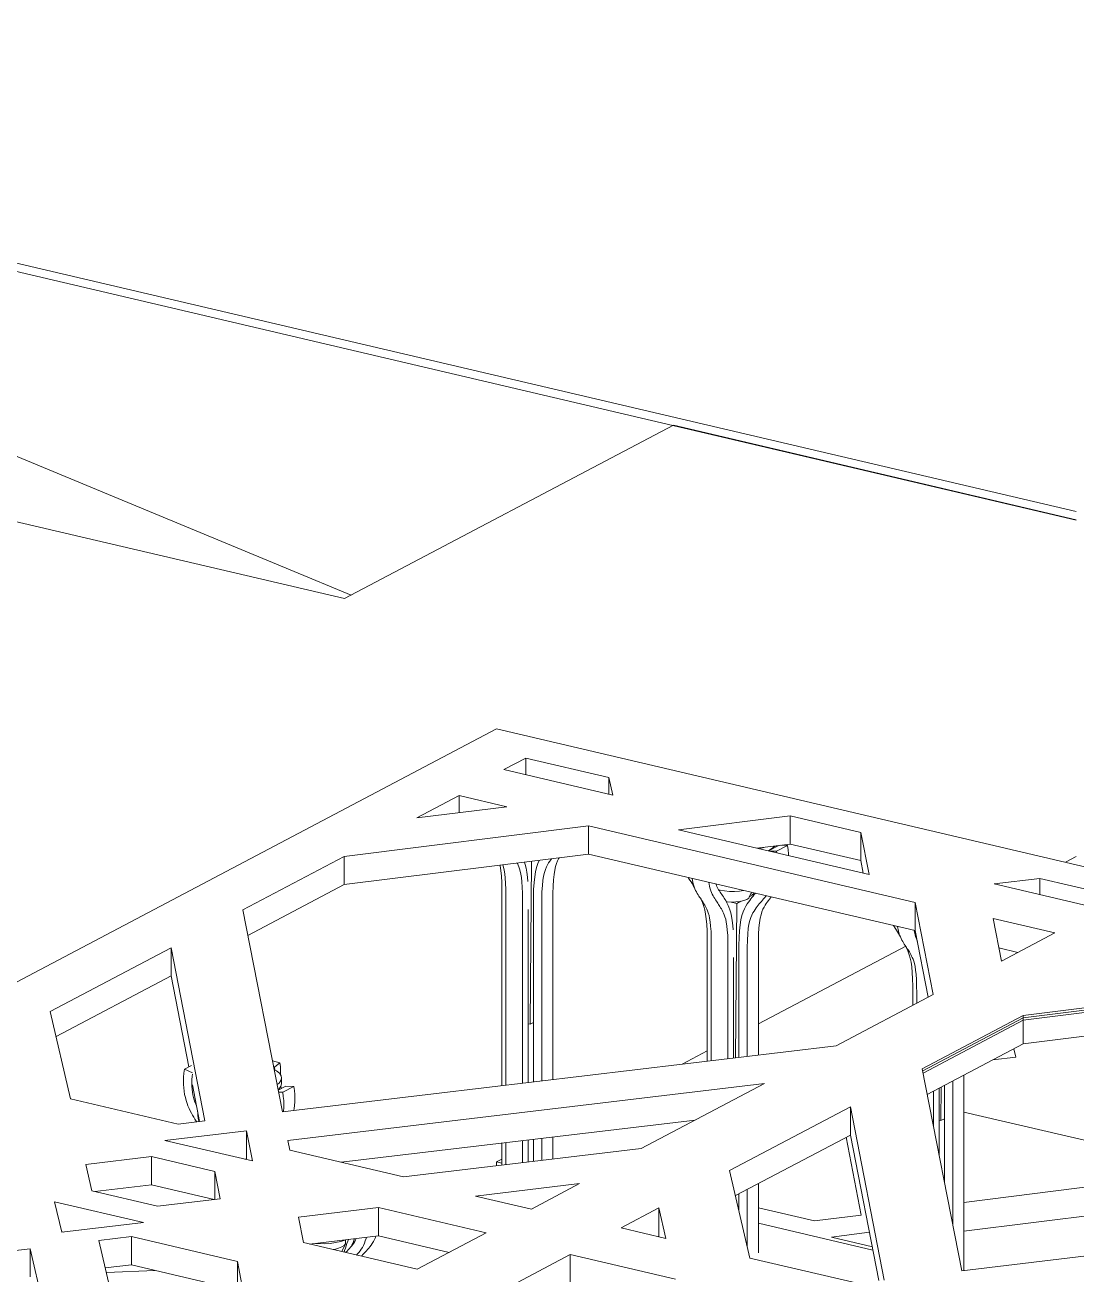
# Model space of a CAD drawing. Header units: millimetres. Extents: x -48833 to 51386, y -17441 to 31409.
# Drawn here: x -16136 to -5673, y 2219 to 14656 of the extents above; entities that cross this region are included whole.
import ezdxf

# ---------------------------------------------------------------- set-up
doc = ezdxf.new("R2010")
doc.units = ezdxf.units.MM
for name, color, linetype, lineweight in [('A-FLOR', 192, 'Continuous', 9), ('A-FLOR-LEVL', 51, 'Continuous', 9), ('A-GENM', 13, 'Continuous', 9), ('A-GLAZ-CURT', 52, 'Continuous', 9), ('A-WALL', 113, 'Continuous', 9)]:
    doc.layers.add(name, color=color, linetype=linetype, lineweight=lineweight)

# ---------------------------------------------------------------- blocks, each defined once
blk = doc.blocks.new('坡道 - 坡道-134946-3D 3')
at = {"layer": 'A-FLOR-LEVL'}
for p, q in [((-29244, 12851), (-26436, 14597)), ((-29244, 12767), (-29244, 12851)), ((-29244, 12851), (-28784, 12659))]:
    blk.add_line(p, q, dxfattribs=at)
for points in [[(-24065, 13616, 0), (-24588, 13832, 0), (-26436, 14597, 0)], [(-22333, 12898, 0), (-22739, 13067, 0), (-22760, 13075, 0)], [(-12890, 8983, 0), (-13497, 9235, 0), (-15345, 10002, 0), (-17194, 10768, 0), (-19042, 11535, 0), (-20891, 12301, 0), (-22195, 12841, 0)]]:
    blk.add_polyline3d(points, dxfattribs=at)
blk = doc.blocks.new('Family6 - Family6-227031-3D 3')
at = {"layer": 'A-GENM'}
for p, q in [((-5673, 6382), (-5779, 6327)), ((-7369, 5490), (-8835, 4718)), ((-9344, 4450), (-9595, 4318)), ((-6272, 4386), (-6503, 4359)), ((-6291, 4471), (-6272, 4386)), ((-5476, 4203), (-5254, 4230)), ((-5418, 3953), (-5476, 4203)), ((-5254, 3914), (-5418, 3953)), ((-6790, 3841), (-5254, 3481)), ((-7961, 3590), (-7811, 2815)), ((-11389, 3373), (-11443, 3345)), ((-11443, 3345), (-11389, 3333)), ((-11443, 3305), (-11443, 3345)), ((-5254, 3134), (-6790, 2942)), ((-8276, 2757), (-8835, 2888)), ((-7811, 2815), (-8276, 2757)), ((-6790, 2655), (-5254, 2847)), ((-8835, 2734), (-7695, 2467)), ((-8109, 2597), (-7729, 2644)), ((-7701, 2501), (-8109, 2597)), ((-5254, 1660), (-5858, 1802)), ((-5593, 1834), (-5254, 1754))]:
    blk.add_line(p, q, dxfattribs=at)
blk = doc.blocks.new('Family7 - Family7-230587-3D 3')
at = {"layer": 'A-GENM'}
for p, q in [((-11443, 7652), (-25140, 428)), ((-5064, 6159), (-11443, 7652)), ((-11369, 7248), (-11152, 7362)), ((-11152, 7362), (-10324, 7169)), ((-11152, 7197), (-11152, 7362)), ((-10284, 6994), (-11369, 7248)), ((-10324, 7169), (-10284, 6994)), ((-10324, 7169), (-10324, 7004)), ((-12234, 6767), (-11813, 6989)), ((-11813, 6989), (-11341, 6878)), ((-11813, 6819), (-11813, 6989)), ((-11341, 6878), (-12234, 6767)), ((-9632, 6649), (-8520, 6788)), ((-8520, 6788), (-7815, 6623)), ((-8520, 6788), (-8520, 6507)), ((-12960, 6383), (-10527, 6688)), ((-10527, 6688), (-7274, 5927)), ((-10527, 6407), (-10527, 6688)), ((-7733, 6205), (-9632, 6649)), ((-7815, 6623), (-7733, 6205)), ((-7815, 6342), (-7815, 6623)), ((-8520, 6507), (-8850, 6466)), ((-7815, 6342), (-8520, 6507)), ((-13966, 5853), (-12960, 6383)), ((-10527, 6407), (-12960, 6103)), ((-12960, 6383), (-12960, 6103)), ((-7274, 5646), (-10527, 6407)), ((-7791, 6218), (-7815, 6342)), ((-12960, 6103), (-13917, 5598)), ((-6487, 6111), (-6034, 6165)), ((-5430, 5863), (-6487, 6111)), ((-6034, 6165), (-5219, 5974)), ((-6034, 6005), (-6034, 6165)), ((-13574, 3844), (-13966, 5853)), ((-7274, 5927), (-7095, 5010)), ((-7274, 5646), (-7274, 5927)), ((-6499, 5767), (-5885, 5623)), ((-6416, 5343), (-6499, 5767)), ((-7144, 4984), (-7274, 5646)), ((-5885, 5623), (-6416, 5343)), ((-15884, 4842), (-14681, 5476)), ((-14681, 5476), (-14345, 3752)), ((-14681, 5476), (-14681, 5195)), ((-6253, 5429), (-6441, 5473)), ((-14681, 5195), (-15826, 4591)), ((-14504, 4290), (-14681, 5195)), ((-7095, 5010), (-8061, 4501)), ((-6198, 4801), (-5064, 4943)), ((-15682, 3971), (-15884, 4842)), ((-7204, 4270), (-6198, 4801)), ((-6198, 4801), (-6198, 4778)), ((-6198, 4778), (-6198, 4520)), ((-4969, 4674), (-6198, 4520)), ((-8061, 4501), (-13574, 3844)), ((-6198, 4520), (-7154, 4016)), ((-6811, 2261), (-7204, 4270)), ((-14398, 3746), (-14470, 4112)), ((-13518, 3559), (-8776, 4124)), ((-8776, 4124), (-10003, 3477)), ((-14612, 3720), (-15682, 3971)), ((-9122, 3259), (-7919, 3893)), ((-7919, 3893), (-7582, 2169)), ((-7919, 3612), (-7919, 3893)), ((-14345, 3752), (-14612, 3720)), ((-9464, 3761), (-12990, 3341)), ((-14744, 3559), (-13931, 3655)), ((-13931, 3655), (-13872, 3354)), ((-13931, 3374), (-13931, 3655)), ((-7919, 3612), (-9063, 3009)), ((-7635, 2163), (-7919, 3612)), ((-13872, 3354), (-14744, 3559)), ((-13499, 3460), (-13518, 3559)), ((-15531, 3319), (-14876, 3397)), ((-14876, 3397), (-14246, 3250)), ((-14876, 3116), (-14876, 3397)), ((-13931, 3374), (-13949, 3372)), ((-13930, 3368), (-13931, 3374)), ((-12368, 3195), (-13499, 3460)), ((-10003, 3477), (-12368, 3195)), ((-15470, 3056), (-15531, 3319)), ((-14246, 3250), (-14193, 2978)), ((-14246, 2971), (-14246, 3250)), ((-8919, 2388), (-9122, 3259)), ((-14876, 3116), (-15440, 3049)), ((-14253, 2970), (-14876, 3116)), ((-11650, 3005), (-10616, 3128)), ((-10616, 3128), (-11095, 2875)), ((-14818, 2903), (-15470, 3056)), ((-11095, 2875), (-11650, 3005)), ((-15770, 2644), (-15841, 2948)), ((-15841, 2948), (-14956, 2741)), ((-14193, 2978), (-14818, 2903)), ((-13414, 2795), (-12617, 2890)), ((-12617, 2890), (-11544, 2639)), ((-12617, 2609), (-12617, 2890)), ((-10203, 2689), (-9827, 2887)), ((-9827, 2887), (-9757, 2584)), ((-9827, 2887), (-9827, 2606)), ((-14956, 2741), (-15770, 2644)), ((-13364, 2541), (-13414, 2795)), ((-15751, 2646), (-15772, 2651)), ((-11544, 2639), (-12232, 2276)), ((-9757, 2584), (-10203, 2689)), ((-15400, 2562), (-15077, 2601)), ((-14995, 819), (-15400, 2562)), ((-15077, 2601), (-14022, 2354)), ((-15077, 2320), (-15077, 2601)), ((-12232, 2276), (-13364, 2541)), ((-12617, 2609), (-13304, 2527)), ((-11913, 2444), (-12617, 2609)), ((-9827, 2606), (-9834, 2602)), ((-9826, 2600), (-9827, 2606)), ((-4745, 2507), (-6811, 2261)), ((-21662, 1820), (-16084, 2481)), ((-16084, 2481), (-15621, 489)), ((-16084, 2200), (-16084, 2481)), ((-11340, 2089), (-10709, 2422)), ((-10709, 2422), (-9662, 2177)), ((-10709, 2422), (-10709, 2141)), ((-7849, 2138), (-8919, 2388)), ((-15077, 2320), (-15337, 2289)), ((-14022, 2073), (-15077, 2320)), ((-14022, 2354), (-13844, 1426)), ((-14022, 2073), (-14022, 2354))]:
    blk.add_line(p, q, dxfattribs=at)
blk = doc.blocks.new('Family8 - COLUMN-V7-3D 3')
at = {"layer": 'A-GENM'}
for p, q in [((-12983, 2452), (-12947, 2530)), ((-12944, 2542), (-12944, 2569)), ((-13215, 1884), (-13215, 1780)), ((-13160, 1806), (-13160, 1789)), ((-13131, 1804), (-13131, 1864)), ((-13106, 1859), (-13106, 1817)), ((-13106, 880), (-13106, 719)), ((-13023, 729), (-13023, 924)), ((-12912, 947), (-12912, 742)), ((-13215, 823), (-13215, 706)), ((-13160, 852), (-13160, 712)), ((-13140, 715), (-13139, 863)), ((-13421, 715), (-13421, 681)), ((-13381, 686), (-13381, 736))]:
    blk.add_line(p, q, dxfattribs=at)
for points in [[(-12945, 2570, 0), (-12951, 2567, 0), (-12993, 2553, 0), (-13044, 2541, 0), (-13099, 2534, 0), (-13158, 2531, 0), (-13218, 2533, 0), (-13241, 2534, 0)], [(-12945, 2549, 0), (-12946, 2531, 0), (-12959, 2514, 0), (-12982, 2498, 0), (-13015, 2485, 0), (-13055, 2474, 0), (-13068, 2472, 0)], [(-12916, 2574, 0), (-12923, 2555, 0), (-12931, 2534, 0), (-12939, 2511, 0), (-12947, 2487, 0), (-12955, 2462, 0), (-12959, 2447, 0)], [(-12838, 2583, 0), (-12845, 2568, 0), (-12854, 2552, 0), (-12863, 2537, 0), (-12873, 2523, 0), (-12884, 2510, 0), (-12895, 2497, 0), (-12906, 2484, 0), (-12918, 2471, 0), (-12930, 2458, 0), (-12942, 2445, 0), (-12944, 2443, 0)], [(-12883, 2511, 0), (-12881, 2515, 0), (-12874, 2534, 0), (-12867, 2552, 0), (-12860, 2571, 0), (-12857, 2581, 0)], [(-12835, 2417, 0), (-12825, 2429, 0), (-12813, 2443, 0), (-12801, 2459, 0), (-12790, 2476, 0), (-12778, 2494, 0), (-12768, 2514, 0), (-12758, 2535, 0), (-12749, 2559, 0), (-12741, 2584, 0), (-12739, 2594, 0)], [(-12642, 2606, 0), (-12647, 2594, 0), (-12657, 2572, 0), (-12668, 2552, 0), (-12679, 2534, 0), (-12690, 2517, 0), (-12702, 2501, 0), (-12714, 2487, 0), (-12726, 2473, 0), (-12738, 2460, 0), (-12750, 2448, 0), (-12761, 2435, 0), (-12772, 2423, 0), (-12782, 2411, 0), (-12787, 2406, 0)]]:
    blk.add_polyline3d(points, dxfattribs=at)
blk = doc.blocks.new('Family8 - COLUMN-V8-3D 3')
at = {"layer": 'A-GENM'}
for p, q in [((-14480, 4303), (-14549, 4266)), ((-14469, 4232), (-14549, 4266)), ((-13598, 4331), (-13672, 4349)), ((-13661, 4288), (-13652, 4286)), ((-13598, 4331), (-13652, 4286)), ((-13652, 4286), (-13650, 4259)), ((-13582, 4123), (-13582, 4179)), ((-13541, 4099), (-13616, 4059)), ((-13570, 4037), (-13612, 4039)), ((-13570, 4037), (-13459, 4096)), ((-13541, 4099), (-13459, 4096)), ((-14258, 2972), (-14258, 2970)), ((-14258, 2128), (-14258, 1689)), ((-14219, 1619), (-14219, 2119)), ((-14053, 2080), (-14053, 1327)), ((-13997, 1944), (-13997, 1345)), ((-13978, 1837), (-13997, 1841)), ((-13978, 1837), (-13978, 1845)), ((-13977, 1838), (-13978, 1837)), ((-13944, 1665), (-13944, 1373))]:
    blk.add_line(p, q, dxfattribs=at)
for points in [[(-14549, 4266, 0), (-14554, 4227, 0), (-14557, 4189, 0), (-14559, 4152, 0), (-14558, 4116, 0), (-14556, 4081, 0), (-14552, 4047, 0), (-14547, 4015, 0), (-14540, 3984, 0), (-14532, 3955, 0), (-14523, 3927, 0), (-14514, 3901, 0), (-14503, 3876, 0), (-14492, 3853, 0), (-14480, 3831, 0), (-14468, 3809, 0), (-14456, 3789, 0), (-14444, 3770, 0), (-14433, 3751, 0), (-14427, 3742, 0)], [(-13654, 4262, 0), (-13632, 4249, 0), (-13604, 4226, 0), (-13587, 4202, 0), (-13582, 4177, 0), (-13589, 4153, 0), (-13607, 4129, 0), (-13625, 4113, 0)], [(-13591, 4207, 0), (-13591, 4218, 0), (-13592, 4255, 0), (-13594, 4293, 0), (-13598, 4331, 0)], [(-14428, 3901, 0), (-14437, 3919, 0), (-14445, 3940, 0), (-14452, 3962, 0), (-14459, 3986, 0), (-14465, 4011, 0), (-14469, 4039, 0), (-14473, 4067, 0), (-14475, 4097, 0), (-14476, 4129, 0), (-14475, 4162, 0), (-14472, 4196, 0), (-14469, 4217, 0)], [(-13616, 4065, 0), (-13607, 4073, 0), (-13589, 4097, 0), (-13582, 4121, 0), (-13582, 4123, 0)], [(-13591, 4093, 0), (-13587, 4086, 0), (-13584, 4076, 0)], [(-13563, 3845, 0), (-13563, 3848, 0), (-13561, 3882, 0), (-13560, 3918, 0), (-13561, 3956, 0), (-13565, 3996, 0), (-13570, 4037, 0)], [(-13459, 4096, 0), (-13454, 4054, 0), (-13451, 4014, 0), (-13449, 3976, 0), (-13450, 3941, 0), (-13452, 3907, 0), (-13456, 3875, 0), (-13459, 3857, 0)], [(-14405, 3745, 0), (-14407, 3751, 0), (-14411, 3778, 0), (-14415, 3808, 0), (-14417, 3839, 0), (-14417, 3844, 0)]]:
    blk.add_polyline3d(points, dxfattribs=at)
blk = doc.blocks.new('Family8 - COLUMN-V10-3D 3')
at = {"layer": 'A-GENM'}
for p, q in [((-7299, 5092), (-7299, 4903)), ((-7259, 4924), (-7259, 5025)), ((-6984, 4105), (-6984, 3146)), ((-6901, 2721), (-6901, 4149)), ((-6790, 4208), (-6790, 2264)), ((-7093, 4048), (-7093, 3703)), ((-7037, 4077), (-7037, 3419)), ((-7018, 3755), (-7016, 4089)), ((-7018, 3755), (-7037, 3759)), ((-6984, 3773), (-7018, 3755))]:
    blk.add_line(p, q, dxfattribs=at)
for points in [[(-7490, 5696, 0), (-7485, 5688, 0), (-7473, 5669, 0), (-7461, 5651, 0), (-7450, 5634, 0), (-7439, 5616, 0), (-7429, 5599, 0), (-7428, 5598, 0)], [(-7259, 5025, 0), (-7260, 5097, 0), (-7262, 5159, 0), (-7266, 5210, 0), (-7270, 5253, 0), (-7276, 5289, 0), (-7282, 5318, 0), (-7289, 5341, 0), (-7296, 5361, 0), (-7304, 5378, 0), (-7311, 5393, 0), (-7318, 5407, 0), (-7325, 5420, 0), (-7332, 5433, 0), (-7339, 5444, 0), (-7346, 5455, 0), (-7353, 5466, 0), (-7360, 5477, 0), (-7367, 5488, 0), (-7375, 5499, 0), (-7383, 5511, 0), (-7391, 5523, 0), (-7399, 5537, 0), (-7407, 5551, 0), (-7415, 5566, 0), (-7422, 5583, 0), (-7429, 5602, 0), (-7436, 5622, 0), (-7442, 5645, 0), (-7447, 5669, 0), (-7450, 5687, 0)], [(-7284, 5648, 0), (-7281, 5630, 0), (-7276, 5606, 0), (-7270, 5583, 0), (-7263, 5563, 0), (-7256, 5544, 0), (-7252, 5535, 0)], [(-7367, 5487, 0), (-7366, 5485, 0), (-7355, 5462, 0), (-7344, 5436, 0), (-7334, 5406, 0), (-7324, 5371, 0), (-7316, 5331, 0), (-7309, 5284, 0), (-7303, 5229, 0), (-7300, 5166, 0), (-7299, 5092, 0)]]:
    blk.add_polyline3d(points, dxfattribs=at)
blk = doc.blocks.new('Family8 - COLUMN-V11-3D 3')
at = {"layer": 'A-GENM'}
for p, q in [((-8631, 6494), (-8734, 6439)), ((-8655, 6435), (-8544, 6493)), ((-8616, 6495), (-8544, 6493)), ((-8655, 6435), (-8726, 6437)), ((-8653, 6420), (-8655, 6435)), ((-9217, 6048), (-9232, 6052)), ((-8926, 5980), (-8904, 6027)), ((-8926, 5982), (-8883, 6004)), ((-8883, 6004), (-8912, 6011)), ((-8881, 6022), (-8886, 6005)), ((-8883, 5995), (-8883, 6004)), ((-9106, 5930), (-9050, 5917)), ((-9062, 4381), (-9050, 5917)), ((-9050, 5917), (-9009, 5938)), ((-9344, 5572), (-9344, 4348)), ((-9304, 4353), (-9304, 5504)), ((-9029, 5498), (-9029, 4385)), ((-8946, 4395), (-8946, 5479)), ((-8835, 5537), (-8835, 4408)), ((-9138, 5465), (-9138, 4372)), ((-9082, 5378), (-9082, 4379)), ((-8835, 3129), (-8835, 2441)), ((-9029, 3027), (-9029, 2860)), ((-8946, 2502), (-8946, 3071))]:
    blk.add_line(p, q, dxfattribs=at)
for points in [[(-8782, 6474, 0), (-8808, 6465, 0), (-8825, 6460, 0)], [(-8735, 6439, 0), (-8721, 6448, 0), (-8692, 6470, 0), (-8678, 6487, 0)], [(-8675, 6488, 0), (-8673, 6484, 0), (-8669, 6473, 0)], [(-8544, 6493, 0), (-8539, 6451, 0), (-8536, 6411, 0), (-8535, 6392, 0)], [(-9534, 6175, 0), (-9530, 6167, 0), (-9518, 6149, 0), (-9506, 6131, 0), (-9495, 6113, 0), (-9484, 6096, 0), (-9474, 6079, 0), (-9473, 6077, 0)], [(-9304, 5504, 0), (-9305, 5576, 0), (-9307, 5638, 0), (-9311, 5690, 0), (-9315, 5733, 0), (-9321, 5768, 0), (-9327, 5797, 0), (-9334, 5821, 0), (-9341, 5841, 0), (-9349, 5858, 0), (-9356, 5873, 0), (-9363, 5887, 0), (-9370, 5900, 0), (-9377, 5912, 0), (-9384, 5924, 0), (-9391, 5935, 0), (-9398, 5946, 0), (-9405, 5957, 0), (-9412, 5968, 0), (-9420, 5979, 0), (-9428, 5990, 0), (-9436, 6003, 0), (-9444, 6016, 0), (-9452, 6030, 0), (-9460, 6046, 0), (-9467, 6063, 0), (-9474, 6081, 0), (-9481, 6102, 0), (-9487, 6124, 0), (-9492, 6149, 0), (-9495, 6165, 0)], [(-9329, 6126, 0), (-9326, 6110, 0), (-9321, 6085, 0), (-9315, 6063, 0), (-9308, 6042, 0), (-9301, 6024, 0), (-9294, 6007, 0), (-9286, 5991, 0), (-9278, 5977, 0), (-9270, 5964, 0), (-9262, 5952, 0), (-9254, 5940, 0), (-9246, 5929, 0), (-9239, 5918, 0), (-9232, 5907, 0), (-9225, 5896, 0), (-9218, 5885, 0), (-9211, 5873, 0), (-9204, 5861, 0), (-9197, 5848, 0), (-9190, 5834, 0), (-9183, 5819, 0), (-9175, 5802, 0), (-9168, 5782, 0), (-9161, 5758, 0), (-9155, 5729, 0), (-9149, 5694, 0), (-9145, 5651, 0), (-9141, 5599, 0), (-9139, 5538, 0), (-9138, 5465, 0)], [(-9087, 5654, 0), (-9090, 5697, 0), (-9096, 5746, 0), (-9103, 5788, 0), (-9111, 5824, 0), (-9120, 5853, 0), (-9129, 5878, 0), (-9137, 5897, 0), (-9145, 5914, 0), (-9153, 5929, 0), (-9161, 5944, 0), (-9169, 5957, 0), (-9177, 5970, 0), (-9184, 5982, 0), (-9192, 5994, 0), (-9200, 6006, 0), (-9208, 6017, 0), (-9216, 6029, 0), (-9223, 6040, 0), (-9231, 6052, 0), (-9238, 6064, 0), (-9245, 6077, 0), (-9251, 6091, 0), (-9257, 6105, 0), (-9258, 6110, 0)], [(-8982, 6045, 0), (-9024, 6039, 0), (-9073, 6035, 0), (-9124, 6036, 0), (-9173, 6040, 0), (-9217, 6048, 0)], [(-8924, 5985, 0), (-8932, 5970, 0), (-8952, 5956, 0), (-8981, 5945, 0), (-9018, 5936, 0), (-9059, 5931, 0), (-9103, 5930, 0), (-9146, 5933, 0), (-9157, 5935, 0)], [(-8864, 6017, 0), (-8876, 6004, 0), (-8888, 5990, 0), (-8899, 5976, 0), (-8911, 5961, 0), (-8922, 5946, 0), (-8934, 5929, 0), (-8946, 5911, 0), (-8959, 5890, 0), (-8973, 5864, 0), (-8986, 5833, 0), (-8999, 5796, 0), (-9009, 5753, 0), (-9017, 5703, 0), (-9024, 5644, 0), (-9028, 5577, 0), (-9029, 5498, 0)], [(-8946, 5479, 0), (-8945, 5551, 0), (-8941, 5613, 0), (-8936, 5666, 0), (-8929, 5709, 0), (-8920, 5746, 0), (-8911, 5776, 0), (-8900, 5801, 0), (-8890, 5822, 0), (-8879, 5840, 0), (-8868, 5857, 0), (-8857, 5872, 0), (-8847, 5886, 0), (-8837, 5899, 0), (-8826, 5912, 0), (-8816, 5925, 0), (-8805, 5937, 0), (-8794, 5949, 0), (-8783, 5961, 0), (-8772, 5974, 0), (-8760, 5987, 0), (-8755, 5992, 0)], [(-8707, 5981, 0), (-8715, 5971, 0), (-8726, 5958, 0), (-8736, 5944, 0), (-8747, 5930, 0), (-8757, 5915, 0), (-8768, 5898, 0), (-8779, 5880, 0), (-8790, 5859, 0), (-8800, 5834, 0), (-8809, 5804, 0), (-8818, 5768, 0), (-8825, 5724, 0), (-8830, 5672, 0), (-8834, 5610, 0), (-8835, 5537, 0)], [(-9412, 5967, 0), (-9411, 5965, 0), (-9400, 5941, 0), (-9389, 5915, 0), (-9379, 5885, 0), (-9369, 5851, 0), (-9361, 5810, 0), (-9354, 5763, 0), (-9348, 5708, 0), (-9345, 5645, 0), (-9344, 5572, 0)]]:
    blk.add_polyline3d(points, dxfattribs=at)
blk = doc.blocks.new('Family8 - COLUMN-V12-3D 3')
at = {"layer": 'A-GENM'}
for p, q in [((-11108, 4714), (-11095, 6336)), ((-11389, 6051), (-11389, 4104)), ((-11349, 4109), (-11349, 5983)), ((-11074, 5978), (-11074, 4142)), ((-10880, 6016), (-10880, 4165)), ((-11183, 5944), (-11183, 4129)), ((-11127, 5857), (-11127, 4135)), ((-10991, 4152), (-10991, 5958)), ((-11074, 4732), (-11108, 4714)), ((-11108, 4714), (-11127, 4718)), ((-11389, 3531), (-11389, 3312)), ((-11349, 3316), (-11349, 3536)), ((-11183, 3556), (-11183, 3336)), ((-11127, 3563), (-11127, 3343)), ((-11074, 3569), (-11074, 3349)), ((-10991, 3359), (-10991, 3579)), ((-10880, 3592), (-10880, 3372))]:
    blk.add_line(p, q, dxfattribs=at)
for points in [[(-11017, 6346, 0), (-11018, 6343, 0), (-11032, 6312, 0), (-11044, 6275, 0), (-11054, 6232, 0), (-11062, 6182, 0), (-11069, 6124, 0), (-11073, 6056, 0), (-11074, 5978, 0)], [(-10991, 5958, 0), (-10990, 6031, 0), (-10986, 6093, 0), (-10981, 6145, 0), (-10974, 6189, 0), (-10965, 6225, 0), (-10956, 6255, 0), (-10945, 6280, 0), (-10935, 6301, 0), (-10924, 6319, 0), (-10913, 6336, 0), (-10902, 6351, 0), (-10895, 6361, 0)], [(-10817, 6371, 0), (-10824, 6360, 0), (-10835, 6339, 0), (-10845, 6314, 0), (-10854, 6283, 0), (-10863, 6247, 0), (-10870, 6203, 0), (-10875, 6151, 0), (-10879, 6089, 0), (-10880, 6016, 0)], [(-11407, 6297, 0), (-11406, 6290, 0), (-11399, 6243, 0), (-11393, 6188, 0), (-11390, 6124, 0), (-11389, 6051, 0)], [(-11349, 5983, 0), (-11350, 6056, 0), (-11352, 6117, 0), (-11356, 6169, 0), (-11360, 6212, 0), (-11366, 6247, 0), (-11372, 6276, 0), (-11379, 6300, 0)], [(-11237, 6318, 0), (-11235, 6313, 0), (-11228, 6298, 0), (-11220, 6281, 0), (-11213, 6261, 0), (-11206, 6237, 0), (-11200, 6208, 0), (-11194, 6173, 0), (-11190, 6130, 0), (-11186, 6078, 0), (-11184, 6017, 0), (-11183, 5944, 0)], [(-11132, 6133, 0), (-11135, 6177, 0), (-11141, 6226, 0), (-11148, 6268, 0), (-11156, 6303, 0), (-11163, 6328, 0)]]:
    blk.add_polyline3d(points, dxfattribs=at)
blk = doc.blocks.new('System Panel - Glazed-251413-3D 3')
at = {"layer": 'A-GLAZ-CURT'}
for p, q in [((-5064, 4920), (-6198, 4778)), ((-6198, 4755), (-5064, 4896)), ((-6198, 4778), (-7199, 4250)), ((-7195, 4228), (-6198, 4755)), ((-6198, 4755), (-6198, 4778))]:
    blk.add_line(p, q, dxfattribs=at)

msp = doc.modelspace()

# ---------------------------------------------------------------- linework, layer by layer
at = {"layer": 'A-FLOR'}
for p, q in [((-12956, 8949), (-29343, 12790)), ((-9681, 10673), (-12956, 8949)), ((-5673, 9733), (-9681, 10673)), ((-14844, 2265), (-15326, 2243))]:
    msp.add_line(p, q, dxfattribs=at)
at = {"layer": 'A-WALL'}
for p, q in [((-5673, 9731), (-26437, 14598)), ((-26326, 14656), (-5673, 9815))]:
    msp.add_line(p, q, dxfattribs=at)

# ---------------------------------------------------------------- block references
at = {"layer": 'A-FLOR-LEVL'}
msp.add_blockref('坡道 - 坡道-134946-3D 3', (0, 0), dxfattribs=at)
at = {"layer": 'A-GENM'}
for name in ['Family7 - Family7-230587-3D 3', 'Family8 - COLUMN-V11-3D 3', 'Family6 - Family6-227031-3D 3', 'Family8 - COLUMN-V12-3D 3', 'Family8 - COLUMN-V10-3D 3', 'Family8 - COLUMN-V8-3D 3', 'Family8 - COLUMN-V7-3D 3']:
    msp.add_blockref(name, (0, 0), dxfattribs=at)
at = {"layer": 'A-GLAZ-CURT'}
msp.add_blockref('System Panel - Glazed-251413-3D 3', (0, 0), dxfattribs=at)

doc.saveas('drawing.dxf')
